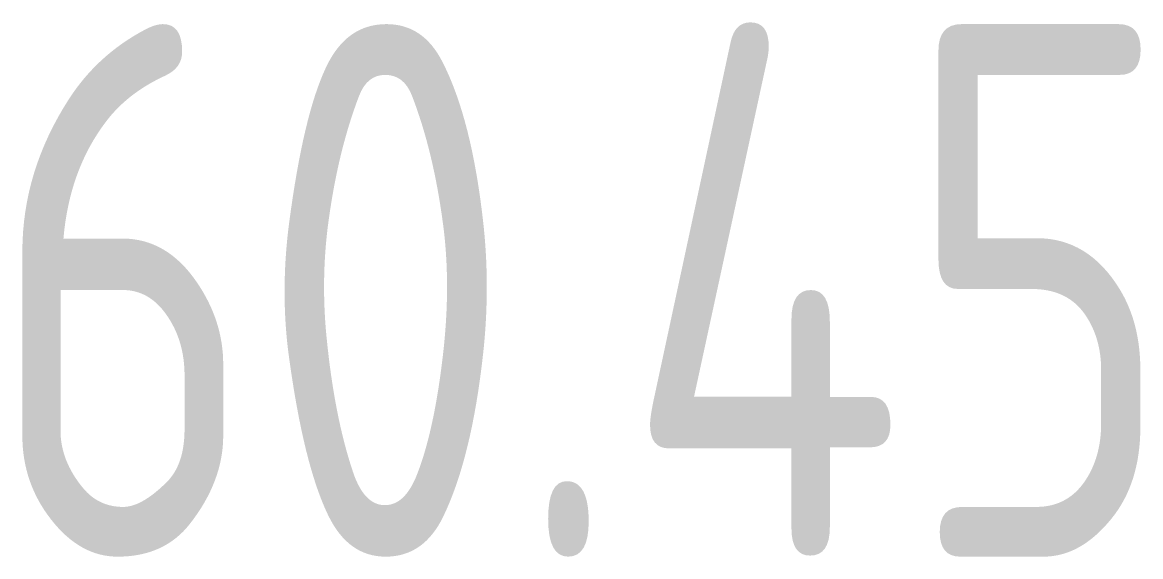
# Model space of a CAD drawing. Header units: millimetres. Extents: x 6718 to 598025, y -272259 to -37438.
# Drawn here: x 165163.2 to 165635.4, y -216351.4 to -216125.7 of the extents above; entities that cross this region are included whole.
import ezdxf

# ---------------------------------------------------------------- set-up
doc = ezdxf.new("R2010")
doc.units = ezdxf.units.MM
doc.layers.get('0').update_dxf_attribs({"color": 250, "lineweight": 0})
doc.layers.get('Defpoints').update_dxf_attribs({"true_color": 0xe5410b})
doc.layers.add('АР_Таблица отделки подвал', color=250, linetype='Continuous', lineweight=15)
doc.styles.add('ISOCPEUR', font='isocpeur.ttf', dxfattribs={"width": 0.7})
doc.styles.add('Архитект', font='isocpeur.ttf', dxfattribs={"width": 0.8, "oblique": 8})

# ---------------------------------------------------------------- blocks, each defined once
blk = doc.blocks.new('*T809')
at = {"layer": 'Defpoints', "color": 8, "linetype": 'ByBlock', "lineweight": 0, "ltscale": 20, "transparency": 16777216}
for p, q in [((0, 0), (34200, 0)), ((0, 0), (0, -1350)), ((34200, 0), (34200, -1350))]:
    blk.add_line(p, q, dxfattribs=at)
at = {"layer": 'АР_Таблица отделки подвал', "color": 0, "lineweight": 30, "ltscale": 20, "transparency": 16777216}
blk.add_line((0, -1350), (1350, -1350), dxfattribs=at)
at = {"layer": 'АР_Таблица отделки подвал', "lineweight": 30, "ltscale": 20, "transparency": 16777216}
for p, q in [((0, -1350), (0, -43783.14)), ((1350, -1350), (1350, -43783.14)), ((5850, -1350), (5850, -2250)), ((32850, -1350), (32850, -43783.14)), ((34200, -1350), (34200, -43783.14)), ((11250, -2250), (11250, -43783.14)), ((12600, -2250), (12600, -43783.14)), ((18000, -2250), (18000, -43783.14)), ((19350, -2250), (19350, -43783.14)), ((24750, -2250), (24750, -43783.14)), ((0, -3600), (26100, -3600)), ((5850, -3600), (5850, -43783.14)), ((26100, -3600), (26100, -43783.14)), ((31500, -3600), (34200, -3600)), ((31500, -3600), (31500, -43783.14))]:
    blk.add_line(p, q, dxfattribs=at)
at = {"layer": 'АР_Таблица отделки подвал', "color": 0, "linetype": 'ByBlock', "lineweight": 30, "ltscale": 20, "transparency": 16777216}
for p, q in [((1350, -1350), (34200, -1350)), ((5850, -2250), (32850, -2250)), ((5850, -2250), (5850, -3600)), ((26100, -2250), (26100, -3600)), ((31500, -2250), (31500, -3600))]:
    blk.add_line(p, q, dxfattribs=at)
at = {"layer": 'АР_Таблица отделки подвал', "lineweight": -2, "ltscale": 20, "transparency": 16777216}
for p, q in [((26100, -3600), (31500, -3600)), ((12600, -11392.37), (19350, -11392.37)), ((1350, -18993.66), (34200, -18993.66)), ((12600, -23531.73), (19350, -23531.73)), ((0, -28163.4), (34200, -28163.4)), ((12600, -32701.47), (19350, -32701.47)), ((0, -37333.14), (34200, -37333.14)), ((0, -43783.14), (34200, -43783.14))]:
    blk.add_line(p, q, dxfattribs=at)
at = {"layer": 'АР_Таблица отделки подвал', "ltscale": 20, "transparency": 16777216}
blk.add_line((0, -18993.66), (1350, -18993.66), dxfattribs=at)
for s, insert, char_height, width, attachment_point, style in [('Ведомость отделки 4-го этажа', (17100, -675), 360, 34110, 5, 'Архитект'), ('Вид отделки интерьеров', (19350, -1800), 270, 26910, 5, 'Архитект'), ('Номер поме- щения', (675, -2475), 270, 1260, 5, 'Архитект'), ('Приме- чание', (33525, -2475), 270, 1260, 5, 'Архитект'), ('Наименование', (3600, -2475), 270, 4410, 5, 'Архитект'), ('Площадь,  м2', (11925, -2925), 270, 1260, 5, 'Архитект'), ('Площадь,  м2', (18675, -2925), 270, 1260, 5, 'Архитект'), ('Площадь,  м2', (25425, -2925), 270, 1260, 5, 'Архитект'), ('Длина, м.п.', (32175, -2925), 270, 1260, 5, 'Архитект'), ('Плинтус', (28800, -2925), 270, 5310, 5, 'Архитект'), ('Потолок', (8550, -2925), 270, 5310, 5, 'Архитект'), ('Стены', (15300, -2925), 270, 5310, 5, 'Архитект'), ('Пол', (22050, -2925), 270, 5310, 5, 'Архитект'), ('{\\Q8;\\W0.8;\\C3;Краска водно-дисперсионная с добав. противопоплесневых добавок:                                        • класс пож.опас. не хуже Г1, В1, Д2, Т2;\\P• обработка поверхности: матовая;\\P• цвет: RAL 9010;                                 • улучшенная ц.п. штукатурка по сетке, шпаклевка, гладкий стеклохолст, финишная шпаклевка в 2 слоя.\\PBravo class Profi FW-55 или эквивалент.\\P* ссылка на модель носит рекоменд. характер и опред. внешний вид (форма, цвет, текстура, фактура) и кач-ные хар-ки материала или оборудования.    }', (12825, -7496.18), 250, 4950, 4, 'ISOCPEUR'), ('76.62', (18675, -7496.18), 250, 900, 5, 'ISOCPEUR'), ('{\\Q8;\\W0.8;\\C34;Кварц-виниловая дизайн плитка:                      • размер: 500х500х2.55 мм;\\P• класс пожарной опасности не хуже В2, РП1, Д2, Т2;\\P• цвет "натуральный бетон";                             • коэф. противоскольжения: не ниже R10.\\PТипа Forbo Effekta professional 8061 T Natural concrete pro или эквивалент.\\P* ссылка на модель носит рекоменда- тельный характер и определяет внешний вид (форма, цвет, текстура, фактура) и качественные характеристики материала или оборудования.}', (19575, -11296.83), 225, 4950, 4, 'ISOCPEUR'), ('{\\C74;Кассетный акустический потолок:                                             • цвет: белый;                                         • класс пожарной опасности не хуже Г1, В1, Д2, Т2;\\P• размер: 1200х600х20 мм.\\PТипа Ecophon Фокус А или эквивалент.    --------------------------------------- Подготовка бетонной поверхности, шпаклевка, грунтовка.\\P* ссылка на модель носит рекоменд. характер и опред. внешний вид (форма, цвет, текстура, фактура) и качественные хар-ки материала или оборудования.}', (6075, -11296.83), 225, 4950, 4, 'ISOCPEUR'), ('{\\Q8;\\W0.8;\\C36;Плинтус полимерный на основе ПВХ             • цвет: RAL 9004;                             • плинтус соответствует REACH и не содержит вредных веществ.\\PТипа Первый профильный завод PL100SD* или эквивалент.\\P* ссылка на модель носит рекоменд. характер и опред. внешний вид (форма, цвет, текстура, фактура) и кач-ные хар-ки материала или оборудования.}', (28800, -11296.83), 225, 4950, 5, 'ISOCPEUR'), ('{\\W0.7;\\C7;Кабинет русского языка и литературы}', (1575, -11296.83), 225, 4050, 4, 'ISOCPEUR'), ('30.33', (32175, -11296.83), 250, 900, 5, 'ISOCPEUR'), ('405', (675, -11296.83), 225, 900, 5, 'ISOCPEUR'), ('58.68', (11925, -11296.83), 225, 900, 5, 'ISOCPEUR'), ('58.68', (25425, -11296.83), 225, 900, 5, 'ISOCPEUR'), ('{\\Q8;\\W0.8;\\C41;Краска водно-дисперсионная с добав. противопоплесневых добавок:                                      • класс пожарной опасности не хуже Г1, В1, Д2, Т2;\\P• обработка поверхности: матовая;\\P• цвет: RAL \\C7;1\\fISOCPEUR|b1|i0|c204|p34;00 60 30\\fISOCPEUR|b0|i0|c204|p34;\\C41;;                                 • улучшенная ц.п. штукатурка по сетке, шпаклевка, гладкий стеклохолст, финишная шпаклевка в 2 слоя.\\PBravo class Profi FW-55 или эквивалент.\\P* ссылка на модель носит рекоменд. характер и опред. внешний вид (форма, цвет, текстура, фактура) и кач-ые хар-ки материала или оборудования. }', (12825, -15193.01), 250, 4950, 4, 'ISOCPEUR'), ('25.64', (18675, -15193.01), 250, 900, 5, 'ISOCPEUR'), ('{\\C3;Краска водно-дисперсионная с добав. противопоплесневых добавок:                      • класс пож. опас. не хуже Г1, В1, Д2, Т2;\\P• обработка поверхности: матовая;\\P• цвет: RAL 9010;                                 • улучшенная ц.п. штукатурка по сетке, шпаклевка, гладкий стеклохолст, финишная шпаклевка в 2 слоя.\\PBravo class Profi FW-55 или эквивалент.\\P* ссылка на модель носит рекоменд. харак. и опред. внеш. вид (форма, цвет, текстура, факт.) и кач-ые хар-ки мат-ла или оборуд.}', (12825, -21262.7), 225, 4950, 4, 'ISOCPEUR'), ('76,47', (18675, -21262.7), 225, 900, 5, 'ISOCPEUR'), ('{\\C74;Кассетный акустический потолок:                                             • цвет: белый;                                         • класс пожарной опасности не хуже Г1, В1, Д2, Т2;\\P• размер: 1200х600х20 мм.\\PТипа Ecophon Фокус А или эквивалент.    --------------------------------------- Подготовка бетонной поверхности, шпаклевка, грунтовка.\\P* ссылка на модель носит рекоменд. характер и опред. внешний вид (форма, цвет, текстура, фактура) и качественные хар-ки материала или оборудования.}', (6075, -23578.53), 225, 4950, 4, 'ISOCPEUR'), ('{\\C34;Кварц-виниловая дизайн плитка:                      • размер: 500х500х2.55 мм;\\P• класс пожарной опасности не хуже В2, РП1, Д2, Т2;\\P• цвет "натуральный бетон";                             • коэф. противоскольжения: не ниже R10.\\PТипа Forbo Effekta professional 8061 T Natural concrete pro или эквивалент.\\P* ссылка на модель носит рекоменда- тельный характер и определяет внешний вид (форма, цвет, текстура, фактура) и качественные характеристики материала или оборудования.}', (19575, -23578.53), 225, 4950, 4, 'ISOCPEUR'), ('{\\C36;Плинтус полимерный на основе ПВХ             • цвет: RAL 9004;                             • плинтус соответствует REACH и не содержит вредных веществ.\\PТипа Первый профильный завод PL100SD* или эквивалент.\\P* ссылка на модель носит рекоменд. характер и опред. внешний вид (форма, цвет, текстура, фактура) и кач-ные хар-ки материала или оборудования.}', (28800, -23578.53), 225, 4950, 5, 'ISOCPEUR'), ('{\\C41;Краска водно-дисперсионная с добав. противопоплесневых добавок:                                       • класс пож. опас. не хуже Г1, В1, Д2, Т2;\\P• обработка поверхности: матовая;\\P• цвет: RAL \\fISOCPEUR|b1|i0|c204|p34;\\C7;100 60 30;\\fISOCPEUR|b0|i0|c204|p34;\\C41;                                 • улучш. ц.п.штук. по сетке, шпакл., гладкий стеклохолст, финишная шпаклевка в 2 слоя.\\PBravo class Profi FW-55 или эквивалент.\\P* ссылка на модель носит рекоменд. харак. и опред. внеш. вид (форма, цвет, текстура, факт.) и кач-ые хар-ки мат-ла или оборуд.}', (12825, -25847.57), 250, 4950, 4, 'ISOCPEUR'), ('30.29', (32175, -23578.53), 250, 900, 5, 'ISOCPEUR'), ('{\\C7;Кабинет математики}', (1575, -23578.53), 225, 4050, 4, 'ISOCPEUR'), ('406', (675, -23578.53), 225, 900, 5, 'ISOCPEUR'), ('58.54', (11925, -23578.53), 225, 900, 5, 'ISOCPEUR'), ('58.54', (25425, -23578.53), 225, 900, 5, 'ISOCPEUR'), ('25,64', (18675, -25847.57), 225, 900, 5, 'ISOCPEUR'), ('{\\C3;Краска водно-дисперсионная с добав. противопоплесневых добавок:                      • класс пож. опас. не хуже Г1, В1, Д2, Т2;\\P• обработка поверхности: матовая;\\P• цвет: RAL 9010;                                 • улучшенная ц.п. штукатурка по сетке, шпаклевка, гладкий стеклохолст, финишная шпаклевка в 2 слоя.\\PBravo class Profi FW-55 или эквивалент.\\P* ссылка на модель носит рекоменд. харак. и опред. внеш. вид (форма, цвет, текстура, факт.) и кач-ые хар-ки мат-ла или оборуд.}', (12825, -30432.44), 225, 4950, 4, 'ISOCPEUR'), ('75,88', (18675, -30432.44), 225, 900, 5, 'ISOCPEUR'), ('{\\C74;Кассетный акустический потолок:                                             • цвет: белый;                                         • класс пожарной опасности не хуже Г1, В1, Д2, Т2;\\P• размер: 1200х600х20 мм.\\PТипа Ecophon Фокус А или эквивалент.    --------------------------------------- Подготовка бетонной поверхности, шпаклевка, грунтовка.\\P* ссылка на модель носит рекоменд. характер и опред. внешний вид (форма, цвет, текстура, фактура) и качественные хар-ки материала или оборудования.}', (6075, -32748.27), 225, 4950, 4, 'ISOCPEUR'), ('{\\C34;Кварц-виниловая дизайн плитка:                      • размер: 500х500х2.55 мм;\\P• класс пожарной опасности не хуже В2, РП1, Д2, Т2;\\P• цвет "натуральный бетон";                             • коэф. противоскольжения: не ниже R10.\\PТипа Forbo Effekta professional 8061 T Natural concrete pro или эквивалент.\\P* ссылка на модель носит рекоменда- тельный характер и определяет внешний вид (форма, цвет, текстура, фактура) и качественные характеристики материала или оборудования.}', (19575, -32748.27), 225, 4950, 4, 'ISOCPEUR'), ('{\\C36;Плинтус полимерный на основе ПВХ             • цвет: RAL 9004;                             • плинтус соответствует REACH и не содержит вредных веществ.\\PТипа Первый профильный завод PL100SD* или эквивалент.\\P* ссылка на модель носит рекоменд. характер и опред. внешний вид (форма, цвет, текстура, фактура) и кач-ные хар-ки материала или оборудования.}', (26325, -32748.27), 225, 4950, 4, 'ISOCPEUR'), ('{\\C41;Краска водно-дисперсионная с добав. противопоплесневых добавок:                                       • класс пож. опас. не хуже Г1, В1, Д2, Т2;\\P• обработка поверхности: матовая;\\P• цвет: RAL \\fISOCPEUR|b1|i0|c204|p34;\\C7;100 60 30\\fISOCPEUR|b0|i0|c204|p34;\\C41;;                                 • улучш. ц.п.штук. по сетке, шпакл., гладкий стеклохолст, финишная шпаклевка в 2 слоя.\\PBravo class Profi FW-55 или эквивалент.\\P* ссылка на модель носит рекоменд. харак. и опред. внеш. вид (форма, цвет, текстура, факт.) и кач-ые хар-ки мат-ла или оборуд.}', (12825, -35017.31), 250, 4950, 4, 'ISOCPEUR'), ('30.85', (32175, -32748.27), 250, 900, 5, 'ISOCPEUR'), ('407', (675, -32748.27), 225, 900, 5, 'Архитект'), ('{\\C7;Кабинет математики}', (1575, -32748.27), 225, 4050, 4, 'ISOCPEUR'), ('60.45', (11925, -32748.27), 225, 900, 5, 'ISOCPEUR'), ('60.45', (25425, -32748.27), 225, 900, 5, 'ISOCPEUR'), ('28,31', (18675, -35017.31), 225, 900, 5, 'ISOCPEUR'), ('{\\C240;Грильято типа GL15:                                              • цвет: белый;\\P• размер ячейки: 50х50 мм.\\PГрильято Албес GL50-75 Sh или экв.    -----------------------------------------        Водно-дисперсионная негорючая окраска (негорючая НГ):                                             • цвет: RAL 9011;\\P• класс пожарной опасности строительных материалов: КМ0;                               • подготовка бетонной поверхности, шпаклевка, грунтовка.\\PBravo class profi FW-55 или эквивалент.\\P* ссылка на модель носит рекомендательный характер и определяет внешний вид (форма, цвет, текстура, фактура) и качественные характеристики материала или оборудования.}', (6075, -40558.14), 225, 4950, 4, 'ISOCPEUR'), ('{\\C30;Плитка керамическая:                            • размер: 200х800х9 мм;\\P• поверхность: структурированная;\\P• цвет: бежевый;                                • раскладка: без смещения;   \\C155; \\C30;                          • улучшенная ц.п. штукатурка по сетке.\\PТипа Kerama Marazzi Клин вуд бежевый SG705790R или эквивалент.\\P* ссылка на модель носит рекоменда- тельный характер и определяет внешний вид (форма, цвет, текстура, фактура) и качественные характеристики материала или оборудования.}', (12825, -40558.14), 250, 4950, 4, 'ISOCPEUR'), ('\\A1;{\\C130;Керамогранит крупноформатный:                      • размер: 600х600х9 мм;\\P• обработка поверхности: матовая;\\P• цвет "под бетон";                                                                            • коэф. противоскольжения: не ниже R9.\\PТипа Kerama Marazzi Фондамента пепельный светлый обрезной DL600720R или эквивалент.\\P* ссылка на модель носит рекоменда- тельный характер и определяет внешний вид (форма, цвет, текстура, фактура) и качественные характеристики материала или оборудования.}', (19575, -40558.14), 225, 4950, 4, 'ISOCPEUR'), ('Санузел для персонала', (1575, -40558.14), 225, 4050, 4, 'ISOCPEUR'), ('23.56', (18675, -40558.14), 250, 900, 5, 'ISOCPEUR'), ('408', (675, -40558.14), 225, 900, 5, 'ISOCPEUR'), ('2.78', (11925, -40558.14), 225, 900, 5, 'ISOCPEUR'), ('2.78', (25425, -40558.14), 225, 900, 5, 'ISOCPEUR')]:
    blk.add_mtext(s, dxfattribs=dict(at, insert=insert, char_height=char_height, width=width, attachment_point=attachment_point, style=style))

msp = doc.modelspace()

# ---------------------------------------------------------------- block references
msp.add_blockref('*T809', (153474.27, -183490.65))

doc.saveas('drawing.dxf')
